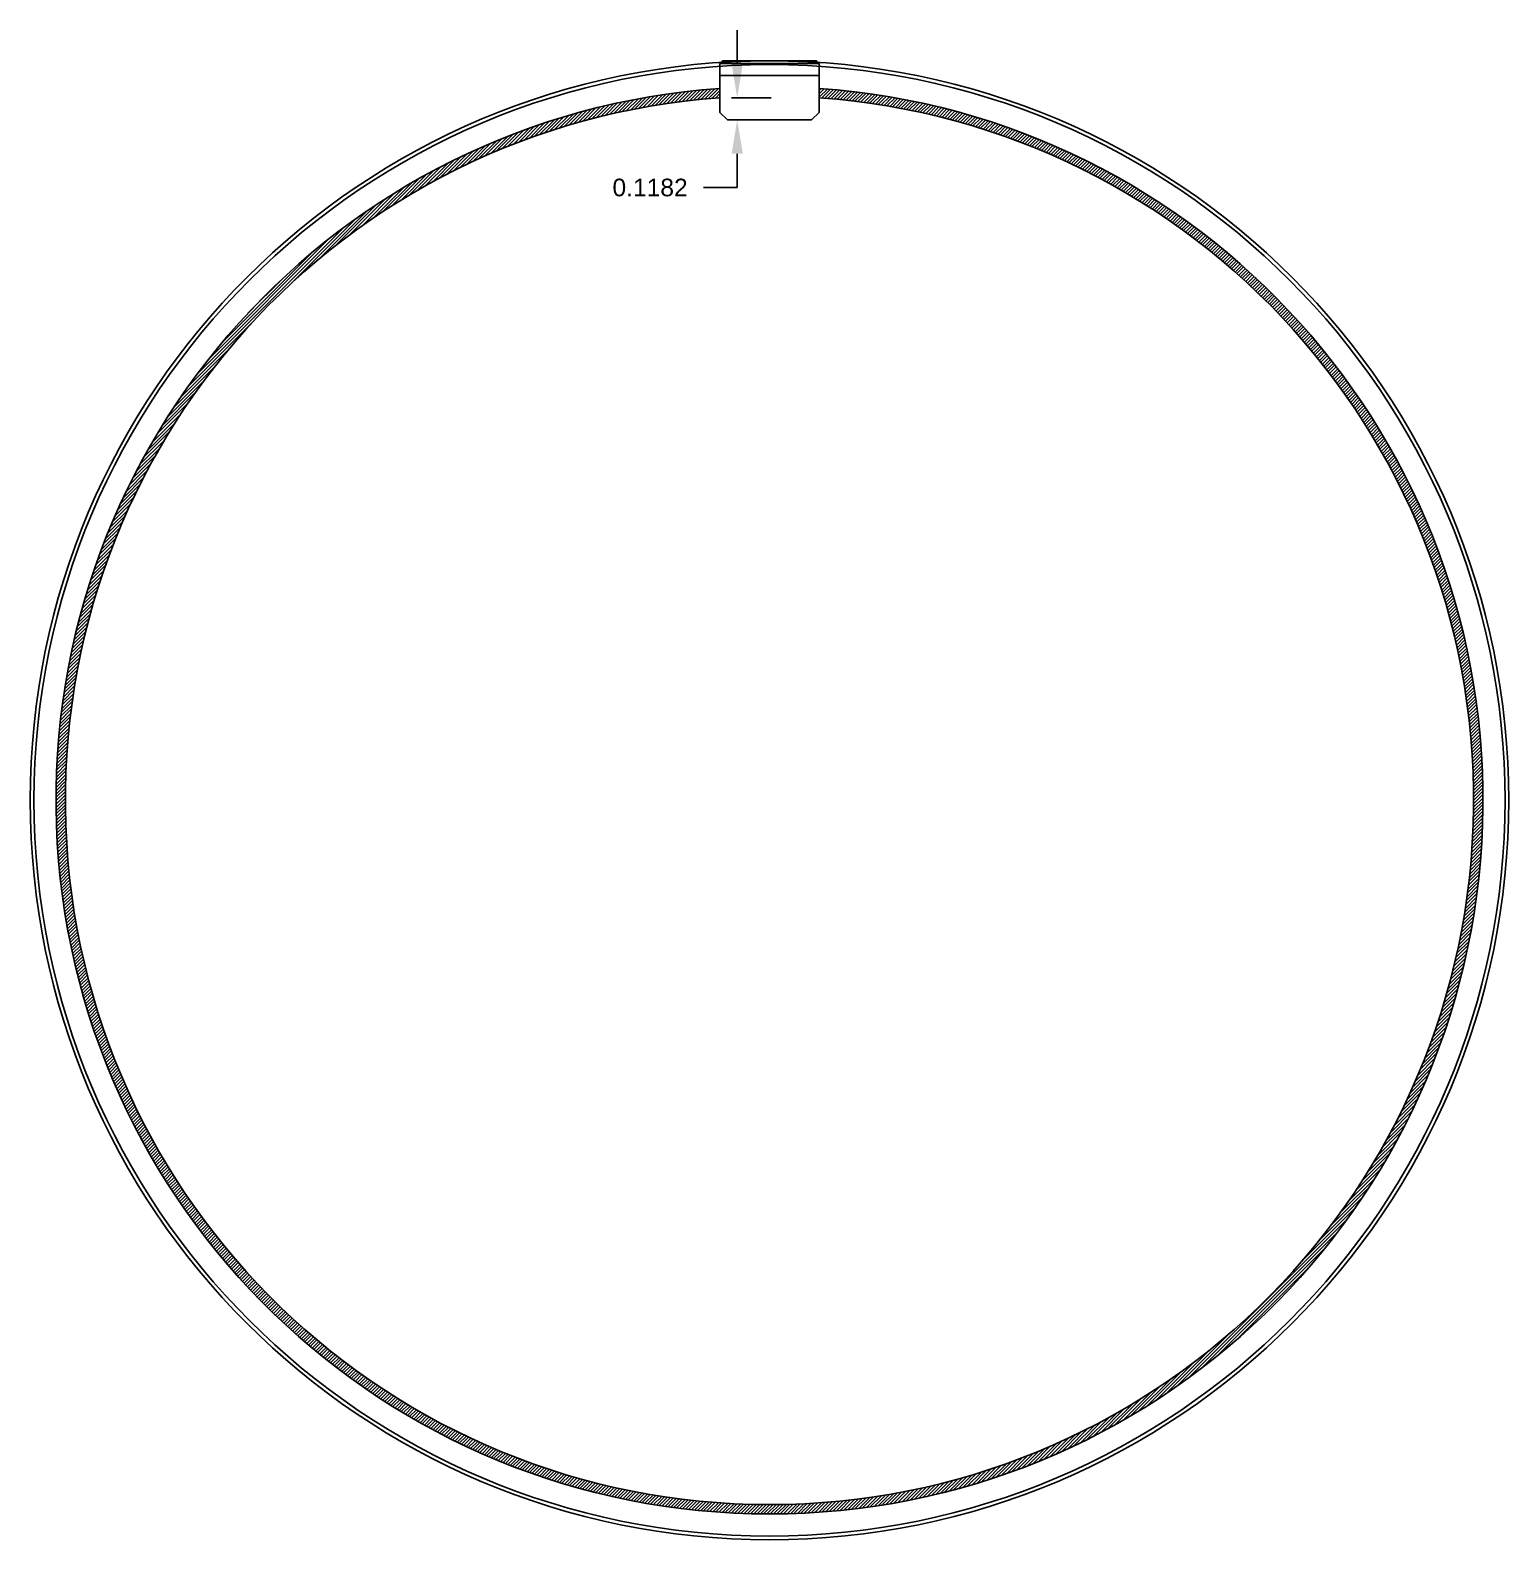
# Model space of a CAD drawing. Header units: inches. Extents: x 104.6 to 170.9, y -36.4 to -12.2.
# Drawn here: x 163.07 to 170.94, y -36.01 to -27.97 of the extents above; entities that cross this region are included whole.
import ezdxf

# ---------------------------------------------------------------- set-up
doc = ezdxf.new("R2010")
doc.units = ezdxf.units.IN
doc.header["$MEASUREMENT"] = 0
doc.header["$PDMODE"] = 35
doc.layers.get('Defpoints').update_dxf_attribs({"color": 10})
doc.layers.add('Blade_5', color=7, linetype='Continuous', true_color=0x0066cc)
doc.styles.get("Standard").update_dxf_attribs({"font": 'arial.ttf'})
doc.dimstyles.get("Standard").update_dxf_attribs({"dimtxt": 0.09375, "dimasz": 0.18, "dimexe": 0.18, "dimexo": 0.0625, "dimgap": 0.09, "dimtad": 0, "dimtih": 1, "dimtoh": 1, "dimdec": 4, "dimzin": 0, "dimdsep": 46, "dimtxsty": 'Standard', "dimcen": 0.09, "dimadec": 4, "dimazin": 0, "dimtfac": 1, "dimtdec": 4, "dimtofl": 0, "dimtmove": 0, "dimatfit": 3, "dimfxl": 1, "dimtolj": 1, "dimtzin": 0, "dimarcsym": 0})

# ---------------------------------------------------------------- blocks, each defined once
blk = doc.blocks.new('*D308')
at = {"layer": 'Blade_5', "color": 0, "lineweight": -2, "transparency": 16777216}
for p, q in [((166.8353, -28.1474), (166.8353, -27.9674)), ((166.8052, -28.3274), (167.0153, -28.3274)), ((166.8452, -28.4456), (167.0153, -28.4456)), ((166.8353, -28.6256), (166.8353, -28.8056)), ((166.8353, -28.8056), (166.6553, -28.8056))]:
    blk.add_line(p, q, dxfattribs=at)
at = {"layer": 'Blade_5', "color": 0, "transparency": 16777216}
for points in [[(166.8053, -28.1474), (166.8653, -28.1474), (166.8353, -28.3274)], [(166.8053, -28.6256), (166.8653, -28.6256), (166.8353, -28.4456)]]:
    blk.add_solid(points, dxfattribs=at)
at = {"layer": 'Defpoints', "color": 0, "transparency": 16777216}
for p in [(166.7427, -28.3274), (166.7827, -28.4456), (166.8353, -28.4456)]:
    blk.add_point(p, dxfattribs=at)
at = {"layer": 'Blade_5', "color": 0, "transparency": 16777216, "insert": (166.3712, -28.8056), "char_height": 0.09375, "attachment_point": 5}
blk.add_mtext('\\A1;0.1182', dxfattribs=at)

msp = doc.modelspace()

# ---------------------------------------------------------------- hatches: boundary and pattern name
at = {"layer": 'Blade_5'}
h = msp.add_hatch(dxfattribs=at)
h.set_pattern_fill('ANSI31', color=256, scale=0.1)
h.set_pattern_definition([(45, (122.598827, -24.436682), (-0.0088388348, 0.0088388348), [])])
h.paths.add_polyline_path([(166.74268, -28.32744), (166.74268, -28.27732, 28.6986145), (167.27168, -28.27732), (167.27168, -28.32744, -28.3200769)])

# ---------------------------------------------------------------- linework, layer by layer
for p, q in [((166.74268, -28.1456), (166.75768, -28.1306)), ((166.75768, -28.1306), (167.25668, -28.1306)), ((167.27168, -28.1456), (167.25668, -28.1306)), ((166.74268, -28.1456), (167.27168, -28.1456)), ((166.74268, -28.1456), (166.74268, -28.4056)), ((166.74268, -28.2086), (167.27168, -28.2086)), ((167.27168, -28.1456), (167.27168, -28.4056)), ((166.74268, -28.4056), (166.78268, -28.4456)), ((166.78268, -28.4456), (167.23168, -28.4456)), ((167.23168, -28.4456), (167.27168, -28.4056))]:
    msp.add_line(p, q, dxfattribs=at)
for radius in [3.9375, 3.9175]:
    msp.add_circle((167.00718, -32.0681), radius, dxfattribs=at)
for radius, start, end in [(3.8, 93.991315, 86.008685), (3.75, 94.044621, 85.955379)]:
    msp.add_arc((167.00718, -32.0681), radius, start, end, dxfattribs=at)

# ---------------------------------------------------------------- dimensions: what is measured, and where the dimension line sits
dim = msp.add_linear_dim(base=(166.8353, -28.4456), p1=(166.74268, -28.32744), p2=(166.78268, -28.4456), angle=90, dimstyle='Standard', dxfattribs=at)
dim.commit()
dim.dimension.update_dxf_attribs({"geometry": '*D308', "text_midpoint": (166.37118, -28.8056)})

doc.saveas('drawing.dxf')
